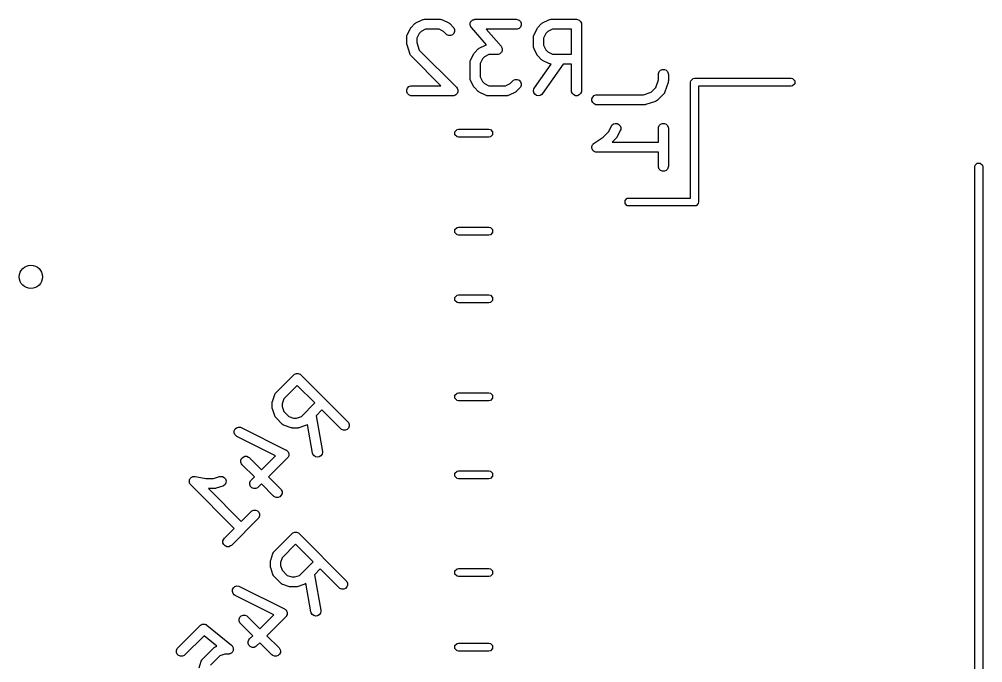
# Model space of a CAD drawing. Extents: x 3.97 to 7.47, y -4.85 to -2.95.
# Drawn here: x 6.882 to 7.452, y -3.326 to -2.945 of the extents above; entities that cross this region are included whole.
import ezdxf

# ---------------------------------------------------------------- set-up
doc = ezdxf.new("R2010")
doc.units = 0
doc.header["$MEASUREMENT"] = 0
doc.layers.add('BLACK', color=7, linetype='CONTINUOUS')

msp = doc.modelspace()

# ---------------------------------------------------------------- linework, layer by layer
at = {"layer": 'BLACK', "linetype": 'CONTINUOUS'}
for p, q in [((7.11642, -2.94729), (7.12017, -2.94541)), ((7.12017, -2.94541), (7.12071, -2.94521)), ((7.12071, -2.94521), (7.12082, -2.9452)), ((7.12082, -2.9452), (7.12092, -2.94516)), ((7.12092, -2.94516), (7.12149, -2.9451)), ((7.12149, -2.9451), (7.13087, -2.9451)), ((7.13087, -2.9451), (7.13144, -2.94516)), ((7.13144, -2.94516), (7.13154, -2.9452)), ((7.13154, -2.9452), (7.13165, -2.94521)), ((7.13165, -2.94521), (7.13219, -2.94541)), ((7.13219, -2.94541), (7.13594, -2.94729)), ((7.14864, -2.94729), (7.14885, -2.94686)), ((7.14885, -2.94686), (7.14903, -2.94641)), ((7.14903, -2.94641), (7.1491, -2.94634)), ((7.1491, -2.94634), (7.14915, -2.94625)), ((7.14915, -2.94625), (7.14951, -2.94594)), ((7.14951, -2.94594), (7.14985, -2.9456)), ((7.14985, -2.9456), (7.14994, -2.94556)), ((7.14994, -2.94556), (7.15002, -2.94549)), ((7.15002, -2.94549), (7.15047, -2.94534)), ((7.15047, -2.94534), (7.15091, -2.94516)), ((7.15091, -2.94516), (7.15105, -2.94514)), ((7.15105, -2.94514), (7.15111, -2.94513)), ((7.15111, -2.94513), (7.15118, -2.94513)), ((7.15118, -2.94513), (7.15149, -2.9451)), ((7.15149, -2.9451), (7.17586, -2.9451)), ((7.17586, -2.9451), (7.17644, -2.94516)), ((7.17644, -2.94516), (7.1775, -2.9456)), ((7.1775, -2.9456), (7.17832, -2.94641)), ((7.17832, -2.94641), (7.17876, -2.94748)), ((7.19141, -2.94729), (7.19516, -2.94541)), ((7.19516, -2.94541), (7.1957, -2.94521)), ((7.1957, -2.94521), (7.19581, -2.9452)), ((7.19581, -2.9452), (7.19591, -2.94516)), ((7.19591, -2.94516), (7.19648, -2.9451)), ((7.19648, -2.9451), (7.21148, -2.9451)), ((7.21148, -2.9451), (7.21206, -2.94516)), ((7.21206, -2.94516), (7.21312, -2.9456)), ((7.21312, -2.9456), (7.21394, -2.94641)), ((7.21394, -2.94641), (7.21438, -2.94748)), ((7.11135, -2.95423), (7.11323, -2.95048)), ((7.11323, -2.95048), (7.11338, -2.95023)), ((7.11338, -2.95023), (7.11341, -2.95016)), ((7.11341, -2.95016), (7.11348, -2.95008)), ((7.11348, -2.95008), (7.11354, -2.94999)), ((7.11354, -2.94999), (7.11359, -2.94994)), ((7.11359, -2.94994), (7.11378, -2.94971)), ((7.11378, -2.94971), (7.11566, -2.94784)), ((7.11566, -2.94784), (7.11588, -2.94765)), ((7.11588, -2.94765), (7.11593, -2.9476)), ((7.11593, -2.9476), (7.11602, -2.94754)), ((7.11602, -2.94754), (7.1161, -2.94747)), ((7.1161, -2.94747), (7.11617, -2.94744)), ((7.11617, -2.94744), (7.11642, -2.94729)), ((7.11949, -2.95235), (7.1183, -2.95355)), ((7.12219, -2.95101), (7.11949, -2.95235)), ((7.13017, -2.95101), (7.12219, -2.95101)), ((7.13287, -2.95235), (7.13017, -2.95101)), ((7.1344, -2.95389), (7.13287, -2.95235)), ((7.13594, -2.94729), (7.13618, -2.94744)), ((7.13618, -2.94744), (7.13626, -2.94747)), ((7.13626, -2.94747), (7.13634, -2.94754)), ((7.13634, -2.94754), (7.13643, -2.9476)), ((7.13643, -2.9476), (7.13648, -2.94765)), ((7.13648, -2.94765), (7.1367, -2.94784)), ((7.1367, -2.94784), (7.13858, -2.94971)), ((7.13858, -2.94971), (7.13895, -2.95016)), ((7.13895, -2.95016), (7.13939, -2.95123)), ((7.13939, -2.95238), (7.13895, -2.95344)), ((7.13939, -2.95123), (7.13939, -2.95238)), ((7.14856, -2.94844), (7.14859, -2.94796)), ((7.14859, -2.94853), (7.14856, -2.94844)), ((7.14859, -2.94748), (7.14863, -2.94738)), ((7.14859, -2.94796), (7.14859, -2.94748)), ((7.14859, -2.94863), (7.14859, -2.94853)), ((7.14878, -2.94907), (7.14859, -2.94863)), ((7.14863, -2.94738), (7.14864, -2.94729)), ((7.14893, -2.94953), (7.14878, -2.94907)), ((7.14901, -2.94964), (7.14893, -2.94953)), ((7.14903, -2.94969), (7.14901, -2.94964)), ((7.14909, -2.94975), (7.14903, -2.94969)), ((7.14927, -2.95), (7.14909, -2.94975)), ((7.1582, -2.96021), (7.14927, -2.95)), ((7.17586, -2.95101), (7.158, -2.95101)), ((7.158, -2.95101), (7.16683, -2.96111)), ((7.17644, -2.95095), (7.17586, -2.95101)), ((7.1775, -2.95051), (7.17644, -2.95095)), ((7.17832, -2.94969), (7.1775, -2.95051)), ((7.17876, -2.94863), (7.17832, -2.94969)), ((7.17876, -2.94748), (7.17876, -2.94863)), ((7.18634, -2.95423), (7.18822, -2.95048)), ((7.18822, -2.95048), (7.18837, -2.95023)), ((7.18837, -2.95023), (7.1884, -2.95016)), ((7.1884, -2.95016), (7.18847, -2.95008)), ((7.18847, -2.95008), (7.18853, -2.94999)), ((7.18853, -2.94999), (7.18859, -2.94994)), ((7.18859, -2.94994), (7.18877, -2.94971)), ((7.18877, -2.94971), (7.19065, -2.94784)), ((7.19065, -2.94784), (7.19087, -2.94765)), ((7.19087, -2.94765), (7.19092, -2.9476)), ((7.19092, -2.9476), (7.19101, -2.94754)), ((7.19101, -2.94754), (7.19109, -2.94747)), ((7.19109, -2.94747), (7.19117, -2.94744)), ((7.19117, -2.94744), (7.19141, -2.94729)), ((7.19448, -2.95235), (7.19329, -2.95355)), ((7.19718, -2.95101), (7.19448, -2.95235)), ((7.20853, -2.95101), (7.19718, -2.95101)), ((7.20853, -2.96572), (7.20853, -2.95101)), ((7.21438, -2.94748), (7.21443, -2.94805)), ((7.21443, -2.94805), (7.21443, -2.98742)), ((7.11104, -2.95555), (7.1111, -2.95498)), ((7.11104, -2.9593), (7.11104, -2.95555)), ((7.1111, -2.95498), (7.11114, -2.95488)), ((7.11114, -2.95488), (7.11115, -2.95477)), ((7.11115, -2.95477), (7.11135, -2.95423)), ((7.1183, -2.95355), (7.11695, -2.95625)), ((7.11695, -2.95625), (7.11695, -2.95882)), ((7.13485, -2.95426), (7.1344, -2.95389)), ((7.13591, -2.9547), (7.13485, -2.95426)), ((7.13707, -2.9547), (7.13591, -2.9547)), ((7.13813, -2.95426), (7.13707, -2.9547)), ((7.13895, -2.95344), (7.13813, -2.95426)), ((7.18603, -2.95555), (7.18609, -2.95498)), ((7.18603, -2.96118), (7.18603, -2.95555)), ((7.18609, -2.95498), (7.18613, -2.95488)), ((7.18613, -2.95488), (7.18614, -2.95477)), ((7.18614, -2.95477), (7.18634, -2.95423)), ((7.19329, -2.95355), (7.19194, -2.95625)), ((7.19194, -2.95625), (7.19194, -2.96048)), ((7.11107, -2.95959), (7.11104, -2.9593)), ((7.11106, -2.95967), (7.11107, -2.95959)), ((7.11109, -2.95977), (7.11106, -2.95967)), ((7.1111, -2.95988), (7.11109, -2.95977)), ((7.11113, -2.95995), (7.1111, -2.95988)), ((7.11119, -2.96024), (7.11113, -2.95995)), ((7.11307, -2.96586), (7.11119, -2.96024)), ((7.11695, -2.95882), (7.11845, -2.96333)), ((7.11845, -2.96333), (7.14045, -2.98534)), ((7.15128, -2.96471), (7.15315, -2.96284)), ((7.15315, -2.96284), (7.15338, -2.96265)), ((7.15338, -2.96265), (7.15343, -2.96259)), ((7.15343, -2.96259), (7.15352, -2.96254)), ((7.15352, -2.96254), (7.1536, -2.96247)), ((7.1536, -2.96247), (7.15367, -2.96244)), ((7.15367, -2.96244), (7.15392, -2.96228)), ((7.15392, -2.96228), (7.15767, -2.96041)), ((7.15767, -2.96041), (7.1582, -2.96021)), ((7.16683, -2.96111), (7.16701, -2.96136)), ((7.16701, -2.96136), (7.16707, -2.96141)), ((7.16707, -2.96141), (7.16709, -2.96146)), ((7.16709, -2.96146), (7.16717, -2.96158)), ((7.16717, -2.96158), (7.16732, -2.96203)), ((7.16746, -2.96382), (7.16725, -2.96425)), ((7.16732, -2.96203), (7.16751, -2.96248)), ((7.16747, -2.96372), (7.16746, -2.96382)), ((7.16751, -2.96363), (7.16747, -2.96372)), ((7.16751, -2.96248), (7.16751, -2.96257)), ((7.16751, -2.96257), (7.16754, -2.96267)), ((7.16754, -2.96267), (7.16751, -2.96315)), ((7.16751, -2.96315), (7.16751, -2.96363)), ((7.18609, -2.96175), (7.18603, -2.96118)), ((7.18613, -2.96185), (7.18609, -2.96175)), ((7.18614, -2.96196), (7.18613, -2.96185)), ((7.18634, -2.9625), (7.18614, -2.96196)), ((7.18822, -2.96625), (7.18634, -2.9625)), ((7.19194, -2.96048), (7.19329, -2.96318)), ((7.19329, -2.96318), (7.19448, -2.96437)), ((7.1133, -2.96639), (7.11307, -2.96586)), ((7.11337, -2.96647), (7.1133, -2.96639)), ((7.11341, -2.96657), (7.11337, -2.96647)), ((7.11378, -2.96701), (7.11341, -2.96657)), ((7.13124, -2.98447), (7.11378, -2.96701)), ((7.14859, -2.96997), (7.14863, -2.96988)), ((7.14863, -2.96988), (7.14864, -2.96977)), ((7.14864, -2.96977), (7.14885, -2.96923)), ((7.14885, -2.96923), (7.15072, -2.96548)), ((7.15072, -2.96548), (7.15088, -2.96523)), ((7.15088, -2.96523), (7.15091, -2.96516)), ((7.15091, -2.96516), (7.15097, -2.96508)), ((7.15097, -2.96508), (7.15103, -2.96499)), ((7.15103, -2.96499), (7.15109, -2.96494)), ((7.15109, -2.96494), (7.15128, -2.96471)), ((7.15579, -2.96855), (7.15444, -2.97125)), ((7.15699, -2.96735), (7.15579, -2.96855)), ((7.15968, -2.966), (7.15699, -2.96735)), ((7.16461, -2.966), (7.15968, -2.966)), ((7.16492, -2.96597), (7.16461, -2.966)), ((7.16499, -2.96598), (7.16492, -2.96597)), ((7.16505, -2.96596), (7.16499, -2.96598)), ((7.16519, -2.96595), (7.16505, -2.96596)), ((7.16563, -2.96576), (7.16519, -2.96595)), ((7.16609, -2.96561), (7.16563, -2.96576)), ((7.16616, -2.96554), (7.16609, -2.96561)), ((7.16625, -2.96551), (7.16616, -2.96554)), ((7.16659, -2.96517), (7.16625, -2.96551)), ((7.16695, -2.96485), (7.16659, -2.96517)), ((7.167, -2.96476), (7.16695, -2.96485)), ((7.16707, -2.96469), (7.167, -2.96476)), ((7.16725, -2.96425), (7.16707, -2.96469)), ((7.18837, -2.96649), (7.18822, -2.96625)), ((7.1884, -2.96657), (7.18837, -2.96649)), ((7.18847, -2.96665), (7.1884, -2.96657)), ((7.18853, -2.96674), (7.18847, -2.96665)), ((7.18859, -2.96679), (7.18853, -2.96674)), ((7.18877, -2.96701), (7.18859, -2.96679)), ((7.19065, -2.96889), (7.18877, -2.96701)), ((7.19087, -2.96907), (7.19065, -2.96889)), ((7.19092, -2.96913), (7.19087, -2.96907)), ((7.19101, -2.96919), (7.19092, -2.96913)), ((7.19109, -2.96926), (7.19101, -2.96919)), ((7.19117, -2.96929), (7.19109, -2.96926)), ((7.19141, -2.96944), (7.19117, -2.96929)), ((7.19516, -2.97132), (7.19141, -2.96944)), ((7.19448, -2.96437), (7.19718, -2.96572)), ((7.19718, -2.96572), (7.20853, -2.96572)), ((7.14854, -2.97055), (7.14859, -2.96997)), ((7.14854, -2.97992), (7.14854, -2.97055)), ((7.15444, -2.97125), (7.15444, -2.97923)), ((7.18657, -2.98573), (7.19644, -2.97162)), ((7.20364, -2.97163), (7.1914, -2.98912)), ((7.1957, -2.97152), (7.19516, -2.97132)), ((7.19581, -2.97153), (7.1957, -2.97152)), ((7.19591, -2.97157), (7.19581, -2.97153)), ((7.19644, -2.97162), (7.19591, -2.97157)), ((7.20853, -2.97163), (7.20364, -2.97163)), ((7.20853, -2.98742), (7.20853, -2.97163)), ((7.26043, -2.9761), (7.26124, -2.97529)), ((7.26124, -2.97529), (7.2623, -2.97485)), ((7.2623, -2.97485), (7.26346, -2.97485)), ((7.26346, -2.97485), (7.26452, -2.97529)), ((7.26452, -2.97529), (7.26534, -2.9761)), ((7.14859, -2.9805), (7.14854, -2.97992)), ((7.14863, -2.9806), (7.14859, -2.9805)), ((7.14864, -2.9807), (7.14863, -2.9806)), ((7.14885, -2.98124), (7.14864, -2.9807)), ((7.15072, -2.98499), (7.14885, -2.98124)), ((7.15444, -2.97923), (7.15579, -2.98192)), ((7.17377, -2.98159), (7.17422, -2.98122)), ((7.17422, -2.98122), (7.17528, -2.98078)), ((7.17528, -2.98078), (7.17644, -2.98078)), ((7.17644, -2.98078), (7.1775, -2.98122)), ((7.1775, -2.98122), (7.17832, -2.98203)), ((7.25842, -2.98552), (7.25993, -2.98101)), ((7.25993, -2.97774), (7.25998, -2.97717)), ((7.25993, -2.98101), (7.25993, -2.97774)), ((7.25998, -2.97717), (7.26043, -2.9761)), ((7.26534, -2.9761), (7.26578, -2.97717)), ((7.26578, -2.97717), (7.26583, -2.97774)), ((7.26583, -2.97774), (7.26583, -2.98149)), ((7.27917, -2.98146), (7.28045, -2.98018)), ((7.28045, -2.98018), (7.28135, -2.98)), ((7.28135, -2.98), (7.33844, -2.98)), ((7.33844, -2.98), (7.33934, -2.98018)), ((7.33934, -2.98018), (7.34062, -2.98146)), ((7.1111, -2.98685), (7.11154, -2.98578)), ((7.1111, -2.988), (7.1111, -2.98685)), ((7.11154, -2.98578), (7.11235, -2.98497)), ((7.11235, -2.98497), (7.11342, -2.98453)), ((7.11342, -2.98453), (7.11399, -2.98447)), ((7.11399, -2.98447), (7.13124, -2.98447)), ((7.14045, -2.98534), (7.14082, -2.98578)), ((7.14082, -2.98578), (7.14126, -2.98685)), ((7.14126, -2.98685), (7.14126, -2.988)), ((7.15088, -2.98524), (7.15072, -2.98499)), ((7.15091, -2.98531), (7.15088, -2.98524)), ((7.15097, -2.98539), (7.15091, -2.98531)), ((7.15103, -2.98548), (7.15097, -2.98539)), ((7.15109, -2.98554), (7.15103, -2.98548)), ((7.15128, -2.98576), (7.15109, -2.98554)), ((7.15315, -2.98764), (7.15128, -2.98576)), ((7.15579, -2.98192), (7.15699, -2.98312)), ((7.15699, -2.98312), (7.15968, -2.98447)), ((7.15968, -2.98447), (7.16954, -2.98447)), ((7.16954, -2.98447), (7.17224, -2.98312)), ((7.17224, -2.98312), (7.17377, -2.98159)), ((7.17795, -2.98576), (7.17607, -2.98764)), ((7.17832, -2.98531), (7.17795, -2.98576)), ((7.17832, -2.98203), (7.17876, -2.9831)), ((7.17876, -2.98425), (7.17832, -2.98531)), ((7.17876, -2.9831), (7.17876, -2.98425)), ((7.18603, -2.98736), (7.18628, -2.98623)), ((7.18628, -2.98623), (7.18657, -2.98573)), ((7.25566, -2.98828), (7.25842, -2.98552)), ((7.26568, -2.98243), (7.26381, -2.98805)), ((7.26575, -2.98214), (7.26568, -2.98243)), ((7.26578, -2.98207), (7.26575, -2.98214)), ((7.26579, -2.98196), (7.26578, -2.98207)), ((7.26581, -2.98186), (7.26579, -2.98196)), ((7.26583, -2.98149), (7.2658, -2.98178)), ((7.2658, -2.98178), (7.26581, -2.98186)), ((7.27899, -2.98236), (7.27917, -2.98146)), ((7.27899, -3.05086), (7.27899, -2.98236)), ((7.33844, -2.98472), (7.28371, -2.98472)), ((7.28371, -2.98472), (7.28371, -3.05323)), ((7.33934, -2.98454), (7.33844, -2.98472)), ((7.34062, -2.98326), (7.33934, -2.98454)), ((7.34062, -2.98146), (7.34062, -2.98326)), ((7.11154, -2.98906), (7.1111, -2.988)), ((7.11235, -2.98988), (7.11154, -2.98906)), ((7.11342, -2.99032), (7.11235, -2.98988)), ((7.11399, -2.99038), (7.11342, -2.99032)), ((7.13837, -2.99038), (7.11399, -2.99038)), ((7.13894, -2.99032), (7.13837, -2.99038)), ((7.13941, -2.99013), (7.13894, -2.99032)), ((7.14001, -2.98988), (7.13941, -2.99013)), ((7.14082, -2.98906), (7.14001, -2.98988)), ((7.14126, -2.988), (7.14082, -2.98906)), ((7.15338, -2.98782), (7.15315, -2.98764)), ((7.15343, -2.98788), (7.15338, -2.98782)), ((7.15352, -2.98794), (7.15343, -2.98788)), ((7.1536, -2.988), (7.15352, -2.98794)), ((7.15367, -2.98803), (7.1536, -2.988)), ((7.15392, -2.98819), (7.15367, -2.98803)), ((7.15767, -2.99006), (7.15392, -2.98819)), ((7.15821, -2.99027), (7.15767, -2.99006)), ((7.15831, -2.99028), (7.15821, -2.99027)), ((7.15841, -2.99032), (7.15831, -2.99028)), ((7.15899, -2.99038), (7.15841, -2.99032)), ((7.17024, -2.99038), (7.15899, -2.99038)), ((7.17081, -2.99032), (7.17024, -2.99038)), ((7.17091, -2.99028), (7.17081, -2.99032)), ((7.17102, -2.99027), (7.17091, -2.99028)), ((7.17156, -2.99006), (7.17102, -2.99027)), ((7.17531, -2.98819), (7.17156, -2.99006)), ((7.17555, -2.98803), (7.17531, -2.98819)), ((7.17563, -2.988), (7.17555, -2.98803)), ((7.17571, -2.98794), (7.17563, -2.988)), ((7.1758, -2.98788), (7.17571, -2.98794)), ((7.17585, -2.98782), (7.1758, -2.98788)), ((7.17607, -2.98764), (7.17585, -2.98782)), ((7.18623, -2.98849), (7.18603, -2.98736)), ((7.18685, -2.98947), (7.18623, -2.98849)), ((7.1878, -2.99013), (7.18685, -2.98947)), ((7.18892, -2.99038), (7.1878, -2.99013)), ((7.19005, -2.99017), (7.18892, -2.99038)), ((7.19103, -2.98956), (7.19005, -2.99017)), ((7.1914, -2.98912), (7.19103, -2.98956)), ((7.20859, -2.988), (7.20853, -2.98742)), ((7.20903, -2.98906), (7.20859, -2.988)), ((7.20984, -2.98988), (7.20903, -2.98906)), ((7.21091, -2.99032), (7.20984, -2.98988)), ((7.21206, -2.99032), (7.21091, -2.99032)), ((7.21312, -2.98988), (7.21206, -2.99032)), ((7.21394, -2.98906), (7.21312, -2.98988)), ((7.21438, -2.988), (7.21394, -2.98906)), ((7.21443, -2.98742), (7.21438, -2.988)), ((7.22061, -2.99216), (7.22106, -2.9911)), ((7.22061, -2.99332), (7.22061, -2.99216)), ((7.22106, -2.9911), (7.22187, -2.99028)), ((7.22187, -2.99028), (7.22293, -2.98984)), ((7.22293, -2.98984), (7.22351, -2.98979)), ((7.22351, -2.98979), (7.25115, -2.98979)), ((7.25115, -2.98979), (7.25566, -2.98828)), ((7.26309, -2.9892), (7.25934, -2.99295)), ((7.26346, -2.98876), (7.26309, -2.9892)), ((7.2635, -2.98866), (7.26346, -2.98876)), ((7.26357, -2.98858), (7.2635, -2.98866)), ((7.26381, -2.98805), (7.26357, -2.98858)), ((7.22106, -2.99438), (7.22061, -2.99332)), ((7.22187, -2.99519), (7.22106, -2.99438)), ((7.22293, -2.99564), (7.22187, -2.99519)), ((7.22351, -2.99569), (7.22293, -2.99564)), ((7.25163, -2.99569), (7.22351, -2.99569)), ((7.25192, -2.99566), (7.25163, -2.99569)), ((7.252, -2.99567), (7.25192, -2.99566)), ((7.2521, -2.99565), (7.252, -2.99567)), ((7.25221, -2.99564), (7.2521, -2.99565)), ((7.25228, -2.99561), (7.25221, -2.99564)), ((7.25257, -2.99554), (7.25228, -2.99561)), ((7.25819, -2.99367), (7.25257, -2.99554)), ((7.25872, -2.99343), (7.25819, -2.99367)), ((7.2588, -2.99336), (7.25872, -2.99343)), ((7.2589, -2.99332), (7.2588, -2.99336)), ((7.25934, -2.99295), (7.2589, -2.99332)), ((7.23046, -3.01161), (7.23212, -3.00829)), ((7.23212, -3.00829), (7.23243, -3.0078)), ((7.23243, -3.0078), (7.2333, -3.00705)), ((7.2333, -3.00705), (7.23439, -3.00668)), ((7.23439, -3.00668), (7.23554, -3.00676)), ((7.23554, -3.00676), (7.23657, -3.00728)), ((7.23657, -3.00728), (7.23732, -3.00815)), ((7.23732, -3.00815), (7.23769, -3.00924)), ((7.23769, -3.00924), (7.23761, -3.01039)), ((7.25993, -3.00961), (7.25998, -3.00904)), ((7.25993, -3.01791), (7.25993, -3.00961)), ((7.25998, -3.00904), (7.26043, -3.00797)), ((7.26043, -3.00797), (7.26124, -3.00716)), ((7.26124, -3.00716), (7.2623, -3.00672)), ((7.2623, -3.00672), (7.26346, -3.00672)), ((7.26346, -3.00672), (7.26452, -3.00716)), ((7.26452, -3.00716), (7.26534, -3.00797)), ((7.26534, -3.00797), (7.26578, -3.00904)), ((7.26578, -3.00904), (7.26583, -3.00961)), ((7.26583, -3.00961), (7.26583, -3.03211)), ((7.13955, -3.01168), (7.14083, -3.0104)), ((7.13955, -3.01348), (7.13955, -3.01168)), ((7.14083, -3.01476), (7.13955, -3.01348)), ((7.14083, -3.0104), (7.14174, -3.01022)), ((7.14174, -3.01494), (7.14083, -3.01476)), ((7.14174, -3.01022), (7.15961, -3.01022)), ((7.15961, -3.01494), (7.14174, -3.01494)), ((7.15961, -3.01022), (7.16052, -3.0104)), ((7.16052, -3.01476), (7.15961, -3.01494)), ((7.16052, -3.0104), (7.1618, -3.01168)), ((7.1618, -3.01348), (7.16052, -3.01476)), ((7.1618, -3.01168), (7.1618, -3.01348)), ((7.22187, -3.0184), (7.22725, -3.01482)), ((7.22725, -3.01482), (7.23046, -3.01161)), ((7.23497, -3.01545), (7.23251, -3.01791)), ((7.23516, -3.01522), (7.23497, -3.01545)), ((7.23522, -3.01517), (7.23516, -3.01522)), ((7.23527, -3.01508), (7.23522, -3.01517)), ((7.23534, -3.015), (7.23527, -3.01508)), ((7.23537, -3.01493), (7.23534, -3.015)), ((7.23553, -3.01468), (7.23537, -3.01493)), ((7.2374, -3.01093), (7.23553, -3.01468)), ((7.23761, -3.01039), (7.2374, -3.01093)), ((7.22056, -3.02086), (7.22061, -3.02057)), ((7.22061, -3.02115), (7.22056, -3.02086)), ((7.22061, -3.02029), (7.22073, -3.02002)), ((7.22061, -3.02057), (7.22061, -3.02029)), ((7.22061, -3.02144), (7.22061, -3.02115)), ((7.22073, -3.02002), (7.22078, -3.01973)), ((7.22078, -3.01973), (7.22094, -3.01949)), ((7.22094, -3.01949), (7.22106, -3.01922)), ((7.22106, -3.01922), (7.22126, -3.01901)), ((7.22126, -3.01901), (7.22142, -3.01877)), ((7.22142, -3.01877), (7.22187, -3.01841)), ((7.22187, -3.01841), (7.22187, -3.0184)), ((7.22187, -3.01841), (7.22187, -3.01841)), ((7.22187, -3.01841), (7.22187, -3.01841)), ((7.23251, -3.01791), (7.25993, -3.01791)), ((7.22072, -3.0217), (7.22061, -3.02144)), ((7.22078, -3.02199), (7.22072, -3.0217)), ((7.22094, -3.02223), (7.22078, -3.02199)), ((7.22106, -3.0225), (7.22094, -3.02223)), ((7.22126, -3.02271), (7.22106, -3.0225)), ((7.22142, -3.02295), (7.22126, -3.02271)), ((7.22166, -3.02311), (7.22142, -3.02295)), ((7.22187, -3.02332), (7.22166, -3.02311)), ((7.22214, -3.02343), (7.22187, -3.02332)), ((7.22238, -3.02359), (7.22214, -3.02343)), ((7.22266, -3.02365), (7.22238, -3.02359)), ((7.22293, -3.02376), (7.22266, -3.02365)), ((7.2235, -3.02381), (7.22293, -3.02376)), ((7.22351, -3.02381), (7.2235, -3.02381)), ((7.25993, -3.02381), (7.22351, -3.02381)), ((7.22351, -3.02381), (7.22351, -3.02381)), ((7.22351, -3.02381), (7.22351, -3.02381)), ((7.25993, -3.03211), (7.25993, -3.02381)), ((7.25998, -3.03269), (7.25993, -3.03211)), ((7.26583, -3.03211), (7.26578, -3.03269)), ((7.4471, -3.03236), (7.44728, -3.03146)), ((7.4471, -3.46267), (7.4471, -3.03236)), ((7.44728, -3.03146), (7.44856, -3.03018)), ((7.44856, -3.03018), (7.45037, -3.03018)), ((7.45037, -3.03018), (7.45164, -3.03146)), ((7.45164, -3.03146), (7.45182, -3.03236)), ((7.45182, -3.03236), (7.45182, -3.46267)), ((7.26043, -3.03375), (7.25998, -3.03269)), ((7.26124, -3.03457), (7.26043, -3.03375)), ((7.2623, -3.03501), (7.26124, -3.03457)), ((7.26346, -3.03501), (7.2623, -3.03501)), ((7.26452, -3.03457), (7.26346, -3.03501)), ((7.26534, -3.03375), (7.26452, -3.03457)), ((7.26578, -3.03269), (7.26534, -3.03375)), ((7.24019, -3.05232), (7.24147, -3.05104)), ((7.24019, -3.05413), (7.24019, -3.05232)), ((7.24147, -3.05541), (7.24019, -3.05413)), ((7.24147, -3.05104), (7.24238, -3.05086)), ((7.24238, -3.05559), (7.24147, -3.05541)), ((7.24238, -3.05086), (7.27899, -3.05086)), ((7.28226, -3.05541), (7.28135, -3.05559)), ((7.28353, -3.05413), (7.28226, -3.05541)), ((7.28371, -3.05323), (7.28353, -3.05413)), ((7.28135, -3.05559), (7.24238, -3.05559)), ((7.13955, -3.06955), (7.14083, -3.06827)), ((7.13955, -3.07136), (7.13955, -3.06955)), ((7.14083, -3.07264), (7.13955, -3.07136)), ((7.14083, -3.06827), (7.14174, -3.06809)), ((7.14174, -3.06809), (7.15961, -3.06809)), ((7.15961, -3.06809), (7.16052, -3.06827)), ((7.16052, -3.06827), (7.1618, -3.06955)), ((7.1618, -3.07136), (7.16052, -3.07264)), ((7.1618, -3.06955), (7.1618, -3.07136)), ((7.14174, -3.07282), (7.14083, -3.07264)), ((7.15961, -3.07282), (7.14174, -3.07282)), ((7.16052, -3.07264), (7.15961, -3.07282)), ((7.13955, -3.10968), (7.14083, -3.1084)), ((7.13955, -3.11148), (7.13955, -3.10968)), ((7.14083, -3.11276), (7.13955, -3.11148)), ((7.14083, -3.1084), (7.14174, -3.10822)), ((7.14174, -3.10822), (7.15961, -3.10822)), ((7.15961, -3.10822), (7.16052, -3.1084)), ((7.16052, -3.1084), (7.1618, -3.10968)), ((7.1618, -3.11148), (7.16052, -3.11276)), ((7.1618, -3.10968), (7.1618, -3.11148)), ((7.14174, -3.11294), (7.14083, -3.11276)), ((7.15961, -3.11294), (7.14174, -3.11294)), ((7.16052, -3.11276), (7.15961, -3.11294)), ((7.03361, -3.16605), (7.04421, -3.15545)), ((7.04421, -3.15545), (7.04466, -3.15508)), ((7.04466, -3.15508), (7.04573, -3.15464)), ((7.04573, -3.15464), (7.04688, -3.15464)), ((7.04688, -3.15464), (7.04794, -3.15508)), ((7.04794, -3.15508), (7.04839, -3.15545)), ((7.04839, -3.15545), (7.07623, -3.18329)), ((7.0463, -3.16171), (7.03828, -3.16974)), ((7.05671, -3.17212), (7.0463, -3.16171)), ((7.03157, -3.17118), (7.0329, -3.16721)), ((7.0329, -3.16721), (7.03313, -3.16668)), ((7.03313, -3.16668), (7.0332, -3.1666)), ((7.0332, -3.1666), (7.03324, -3.1665)), ((7.03324, -3.1665), (7.03361, -3.16605)), ((7.13955, -3.16755), (7.14083, -3.16627)), ((7.13955, -3.16936), (7.13955, -3.16755)), ((7.14083, -3.17064), (7.13955, -3.16936)), ((7.14083, -3.16627), (7.14174, -3.16609)), ((7.14174, -3.16609), (7.15961, -3.16609)), ((7.15961, -3.16609), (7.16052, -3.16627)), ((7.16052, -3.16627), (7.1618, -3.16755)), ((7.1618, -3.16936), (7.16052, -3.17064)), ((7.1618, -3.16755), (7.1618, -3.16936)), ((7.03142, -3.17212), (7.03145, -3.17183)), ((7.03142, -3.17477), (7.03142, -3.17212)), ((7.03145, -3.17506), (7.03142, -3.17477)), ((7.03144, -3.17175), (7.03146, -3.17165)), ((7.03145, -3.17183), (7.03144, -3.17175)), ((7.03144, -3.17514), (7.03145, -3.17506)), ((7.03146, -3.17165), (7.03147, -3.17154)), ((7.03147, -3.17154), (7.0315, -3.17147)), ((7.0315, -3.17147), (7.03157, -3.17118)), ((7.03828, -3.16974), (7.03732, -3.1726)), ((7.03732, -3.1726), (7.03732, -3.17429)), ((7.03732, -3.17429), (7.03828, -3.17715)), ((7.04868, -3.18014), (7.05671, -3.17212)), ((7.14174, -3.17082), (7.14083, -3.17064)), ((7.15961, -3.17082), (7.14174, -3.17082)), ((7.16052, -3.17064), (7.15961, -3.17082)), ((7.03146, -3.17524), (7.03144, -3.17514)), ((7.03147, -3.17534), (7.03146, -3.17524)), ((7.0315, -3.17542), (7.03147, -3.17534)), ((7.03157, -3.1757), (7.0315, -3.17542)), ((7.0329, -3.17968), (7.03157, -3.1757)), ((7.03313, -3.18021), (7.0329, -3.17968)), ((7.0332, -3.18029), (7.03313, -3.18021)), ((7.03324, -3.18039), (7.0332, -3.18029)), ((7.03361, -3.18083), (7.03324, -3.18039)), ((7.03828, -3.17715), (7.04127, -3.18014)), ((7.04127, -3.18014), (7.04413, -3.1811)), ((7.04582, -3.1811), (7.04868, -3.18014)), ((7.06088, -3.17629), (7.05743, -3.17975)), ((7.05743, -3.17975), (7.06114, -3.20077)), ((7.07205, -3.18746), (7.06088, -3.17629)), ((7.01037, -3.18679), (7.01147, -3.18642)), ((7.01147, -3.18642), (7.01261, -3.1865)), ((7.01261, -3.1865), (7.01316, -3.18671)), ((7.03759, -3.18481), (7.03361, -3.18083)), ((7.03803, -3.18518), (7.03759, -3.18481)), ((7.03813, -3.18522), (7.03803, -3.18518)), ((7.03821, -3.18529), (7.03813, -3.18522)), ((7.03874, -3.18552), (7.03821, -3.18529)), ((7.04272, -3.18685), (7.03874, -3.18552)), ((7.04413, -3.1811), (7.04582, -3.1811)), ((7.05121, -3.18552), (7.04724, -3.18685)), ((7.05174, -3.18529), (7.05121, -3.18552)), ((7.05182, -3.18522), (7.05174, -3.18529)), ((7.05192, -3.18518), (7.05182, -3.18522)), ((7.05233, -3.18484), (7.05192, -3.18518)), ((7.05533, -3.2018), (7.05233, -3.18484)), ((7.07623, -3.18329), (7.0766, -3.18373)), ((7.0766, -3.18373), (7.07704, -3.1848)), ((7.07704, -3.18595), (7.0766, -3.18701)), ((7.07704, -3.1848), (7.07704, -3.18595)), ((7.00891, -3.18972), (7.00899, -3.18857)), ((7.00927, -3.19081), (7.00891, -3.18972)), ((7.00899, -3.18857), (7.0095, -3.18754)), ((7.01002, -3.19168), (7.00927, -3.19081)), ((7.0095, -3.18754), (7.01037, -3.18679)), ((7.01051, -3.19199), (7.01002, -3.19168)), ((7.03336, -3.20342), (7.01051, -3.19199)), ((7.01316, -3.18671), (7.03967, -3.19997)), ((7.043, -3.18691), (7.04272, -3.18685)), ((7.04307, -3.18694), (7.043, -3.18691)), ((7.04318, -3.18695), (7.04307, -3.18694)), ((7.04328, -3.18698), (7.04318, -3.18695)), ((7.04336, -3.18697), (7.04328, -3.18698)), ((7.04365, -3.187), (7.04336, -3.18697)), ((7.0463, -3.187), (7.04365, -3.187)), ((7.04659, -3.18697), (7.0463, -3.187)), ((7.04667, -3.18698), (7.04659, -3.18697)), ((7.04677, -3.18695), (7.04667, -3.18698)), ((7.04688, -3.18694), (7.04677, -3.18695)), ((7.04695, -3.18691), (7.04688, -3.18694)), ((7.04724, -3.18685), (7.04695, -3.18691)), ((7.0725, -3.18783), (7.07205, -3.18746)), ((7.07356, -3.18827), (7.0725, -3.18783)), ((7.07472, -3.18827), (7.07356, -3.18827)), ((7.07578, -3.18783), (7.07472, -3.18827)), ((7.0766, -3.18701), (7.07578, -3.18783)), ((7.02509, -3.21169), (7.03336, -3.20342)), ((7.03967, -3.19997), (7.03992, -3.20012)), ((7.03992, -3.20012), (7.03999, -3.20015)), ((7.03999, -3.20015), (7.04003, -3.20019)), ((7.04003, -3.20019), (7.04016, -3.20027)), ((7.04016, -3.20027), (7.04047, -3.20063)), ((7.04047, -3.20063), (7.0408, -3.20097)), ((7.0408, -3.20097), (7.04084, -3.20107)), ((7.04084, -3.20107), (7.04091, -3.20115)), ((7.04091, -3.20115), (7.04106, -3.20159)), ((7.0412, -3.20339), (7.04098, -3.20381)), ((7.04106, -3.20159), (7.04124, -3.20203)), ((7.04124, -3.20318), (7.0412, -3.20328)), ((7.0412, -3.20328), (7.0412, -3.20339)), ((7.04124, -3.20203), (7.04124, -3.20214)), ((7.04124, -3.20214), (7.04128, -3.20224)), ((7.04128, -3.20224), (7.04124, -3.20271)), ((7.04124, -3.20271), (7.04124, -3.20318)), ((7.05548, -3.20235), (7.05533, -3.2018)), ((7.0561, -3.20332), (7.05548, -3.20235)), ((7.05704, -3.20398), (7.0561, -3.20332)), ((7.06028, -3.20341), (7.0593, -3.20403)), ((7.06094, -3.20247), (7.06028, -3.20341)), ((7.06118, -3.20135), (7.06094, -3.20247)), ((7.06114, -3.20077), (7.06118, -3.20135)), ((7.01292, -3.20601), (7.01336, -3.20494)), ((7.01292, -3.20716), (7.01292, -3.20601)), ((7.01336, -3.20823), (7.01292, -3.20716)), ((7.01336, -3.20494), (7.01417, -3.20413)), ((7.01372, -3.20867), (7.01336, -3.20823)), ((7.02092, -3.21586), (7.01372, -3.20867)), ((7.01417, -3.20413), (7.01524, -3.20369)), ((7.01524, -3.20369), (7.01639, -3.20369)), ((7.01639, -3.20369), (7.01745, -3.20413)), ((7.01745, -3.20413), (7.0179, -3.2045)), ((7.0179, -3.2045), (7.02509, -3.21169)), ((7.04044, -3.2047), (7.02927, -3.21586)), ((7.04062, -3.20447), (7.04044, -3.2047)), ((7.04068, -3.20442), (7.04062, -3.20447)), ((7.04071, -3.20437), (7.04068, -3.20442)), ((7.0408, -3.20425), (7.04071, -3.20437)), ((7.04098, -3.20381), (7.0408, -3.20425)), ((7.05817, -3.20423), (7.05704, -3.20398)), ((7.0593, -3.20403), (7.05817, -3.20423)), ((7.13955, -3.21368), (7.14083, -3.2124)), ((7.13955, -3.21548), (7.13955, -3.21368)), ((7.14083, -3.2124), (7.14174, -3.21222)), ((7.14174, -3.21222), (7.15961, -3.21222)), ((7.15961, -3.21222), (7.16052, -3.2124)), ((7.16052, -3.2124), (7.1618, -3.21368)), ((7.1618, -3.21368), (7.1618, -3.21548)), ((6.98237, -3.21851), (6.98243, -3.21823)), ((6.98243, -3.2188), (6.98237, -3.21851)), ((6.98243, -3.21794), (6.98254, -3.21767)), ((6.98243, -3.21823), (6.98243, -3.21794)), ((6.98243, -3.21909), (6.98243, -3.2188)), ((6.98254, -3.21936), (6.98243, -3.21909)), ((6.98254, -3.21767), (6.98259, -3.21738)), ((6.98259, -3.21964), (6.98254, -3.21936)), ((6.98259, -3.21738), (6.98276, -3.21714)), ((6.98275, -3.21989), (6.98259, -3.21964)), ((6.98287, -3.22016), (6.98275, -3.21989)), ((6.98276, -3.21714), (6.98287, -3.21688)), ((6.98287, -3.21688), (6.98307, -3.21667)), ((6.98323, -3.2206), (6.98287, -3.22016)), ((6.98307, -3.21667), (6.98324, -3.21643)), ((7.00898, -3.24635), (6.98323, -3.2206)), ((6.98323, -3.2206), (6.98323, -3.2206)), ((6.98323, -3.2206), (6.98323, -3.2206)), ((6.98323, -3.2206), (6.98323, -3.2206)), ((6.98324, -3.21643), (6.98348, -3.21626)), ((6.98348, -3.21626), (6.98368, -3.21606)), ((6.98368, -3.21606), (6.98395, -3.21595)), ((6.98395, -3.21595), (6.98419, -3.21579)), ((6.98419, -3.21579), (6.98448, -3.21573)), ((6.98448, -3.21573), (6.98475, -3.21562)), ((6.98475, -3.21562), (6.98504, -3.21562)), ((6.98504, -3.21562), (6.98532, -3.21556)), ((6.98532, -3.21556), (6.98589, -3.21562)), ((6.98589, -3.21562), (6.9859, -3.21562)), ((6.9859, -3.21562), (6.9859, -3.21562)), ((6.9859, -3.21562), (6.9859, -3.21562)), ((6.9859, -3.21562), (6.99224, -3.21689)), ((6.99224, -3.21689), (6.99677, -3.21689)), ((6.99677, -3.21689), (7.0003, -3.21571)), ((7.0003, -3.21571), (7.00086, -3.21559)), ((7.00086, -3.21559), (7.00201, -3.21567)), ((7.00201, -3.21567), (7.00304, -3.21618)), ((7.00356, -3.22033), (7.00269, -3.22108)), ((7.00304, -3.21618), (7.00379, -3.21705)), ((7.00408, -3.2193), (7.00356, -3.22033)), ((7.00379, -3.21705), (7.00416, -3.21815)), ((7.00416, -3.21815), (7.00408, -3.2193)), ((7.01822, -3.21927), (7.01866, -3.2182)), ((7.01822, -3.22042), (7.01822, -3.21927)), ((7.01866, -3.22148), (7.01822, -3.22042)), ((7.01866, -3.2182), (7.01903, -3.21775)), ((7.01903, -3.21775), (7.02092, -3.21586)), ((7.02509, -3.22004), (7.0232, -3.22193)), ((7.03228, -3.22723), (7.02509, -3.22004)), ((7.02927, -3.21586), (7.03646, -3.22306)), ((7.14083, -3.21676), (7.13955, -3.21548)), ((7.14174, -3.21694), (7.14083, -3.21676)), ((7.15961, -3.21694), (7.14174, -3.21694)), ((7.16052, -3.21676), (7.15961, -3.21694)), ((7.1618, -3.21548), (7.16052, -3.21676)), ((6.99725, -3.22279), (6.99378, -3.22279)), ((6.99378, -3.22279), (7.01316, -3.24218)), ((6.99754, -3.22277), (6.99725, -3.22279)), ((6.99762, -3.22277), (6.99754, -3.22277)), ((6.99772, -3.22275), (6.99762, -3.22277)), ((6.99783, -3.22274), (6.99772, -3.22275)), ((6.9979, -3.22271), (6.99783, -3.22274)), ((6.99819, -3.22264), (6.9979, -3.22271)), ((7.00216, -3.22132), (6.99819, -3.22264)), ((7.00269, -3.22108), (7.00216, -3.22132)), ((7.01947, -3.2223), (7.01866, -3.22148)), ((7.02054, -3.22274), (7.01947, -3.2223)), ((7.02169, -3.22274), (7.02054, -3.22274)), ((7.02275, -3.2223), (7.02169, -3.22274)), ((7.0232, -3.22193), (7.02275, -3.2223)), ((7.03646, -3.22306), (7.03683, -3.2235)), ((7.03683, -3.2235), (7.03727, -3.22457)), ((7.03727, -3.22572), (7.03683, -3.22678)), ((7.03727, -3.22457), (7.03727, -3.22572)), ((7.03273, -3.2276), (7.03228, -3.22723)), ((7.03379, -3.22804), (7.03273, -3.2276)), ((7.03495, -3.22804), (7.03379, -3.22804)), ((7.03601, -3.2276), (7.03495, -3.22804)), ((7.03683, -3.22678), (7.03601, -3.2276)), ((7.01316, -3.24218), (7.01903, -3.23631)), ((7.01903, -3.23631), (7.01947, -3.23595)), ((7.01947, -3.23595), (7.02054, -3.2355)), ((7.02054, -3.2355), (7.02169, -3.2355)), ((7.02169, -3.2355), (7.02275, -3.23595)), ((7.02275, -3.23595), (7.02357, -3.23676)), ((7.02357, -3.23676), (7.02401, -3.23782)), ((7.0232, -3.24049), (7.00729, -3.2564)), ((7.02357, -3.24004), (7.0232, -3.24049)), ((7.02401, -3.23898), (7.02357, -3.24004)), ((7.02401, -3.23782), (7.02401, -3.23898)), ((7.00312, -3.25222), (7.00898, -3.24635)), ((7.04321, -3.24945), (7.04366, -3.24908)), ((7.04366, -3.24908), (7.04473, -3.24864)), ((7.04473, -3.24864), (7.04588, -3.24864)), ((7.04588, -3.24864), (7.04694, -3.24908)), ((7.04694, -3.24908), (7.04739, -3.24945)), ((7.00231, -3.25373), (7.00275, -3.25267)), ((7.00231, -3.25488), (7.00231, -3.25373)), ((7.00275, -3.25595), (7.00231, -3.25488)), ((7.00275, -3.25267), (7.00312, -3.25222)), ((7.03261, -3.26005), (7.04321, -3.24945)), ((7.04739, -3.24945), (7.07523, -3.27729)), ((7.00357, -3.25676), (7.00275, -3.25595)), ((7.00463, -3.2572), (7.00357, -3.25676)), ((7.00578, -3.2572), (7.00463, -3.2572)), ((7.00685, -3.25676), (7.00578, -3.2572)), ((7.00729, -3.2564), (7.00685, -3.25676)), ((7.03213, -3.26068), (7.0322, -3.2606)), ((7.0322, -3.2606), (7.03224, -3.2605)), ((7.03224, -3.2605), (7.03261, -3.26005)), ((7.0453, -3.25571), (7.03728, -3.26374)), ((7.05571, -3.26612), (7.0453, -3.25571)), ((7.03042, -3.26612), (7.03045, -3.26583)), ((7.03042, -3.26877), (7.03042, -3.26612)), ((7.03044, -3.26575), (7.03046, -3.26565)), ((7.03045, -3.26583), (7.03044, -3.26575)), ((7.03046, -3.26565), (7.03047, -3.26554)), ((7.03047, -3.26554), (7.0305, -3.26547)), ((7.0305, -3.26547), (7.03057, -3.26518)), ((7.03057, -3.26518), (7.0319, -3.26121)), ((7.0319, -3.26121), (7.03213, -3.26068)), ((7.03728, -3.26374), (7.03632, -3.2666)), ((7.04768, -3.27414), (7.05571, -3.26612)), ((7.03045, -3.26906), (7.03042, -3.26877)), ((7.03044, -3.26914), (7.03045, -3.26906)), ((7.03046, -3.26924), (7.03044, -3.26914)), ((7.03047, -3.26934), (7.03046, -3.26924)), ((7.0305, -3.26942), (7.03047, -3.26934)), ((7.03057, -3.2697), (7.0305, -3.26942)), ((7.0319, -3.27368), (7.03057, -3.2697)), ((7.03632, -3.2666), (7.03632, -3.26829)), ((7.03632, -3.26829), (7.03728, -3.27115)), ((7.03728, -3.27115), (7.04027, -3.27414)), ((7.05988, -3.27029), (7.05643, -3.27375)), ((7.07105, -3.28146), (7.05988, -3.27029)), ((7.13955, -3.27155), (7.14083, -3.27027)), ((7.13955, -3.27336), (7.13955, -3.27155)), ((7.14083, -3.27027), (7.14174, -3.27009)), ((7.14174, -3.27009), (7.15961, -3.27009)), ((7.15961, -3.27009), (7.16052, -3.27027)), ((7.16052, -3.27027), (7.1618, -3.27155)), ((7.1618, -3.27155), (7.1618, -3.27336)), ((7.03213, -3.27421), (7.0319, -3.27368)), ((7.0322, -3.27429), (7.03213, -3.27421)), ((7.03224, -3.27439), (7.0322, -3.27429)), ((7.03261, -3.27483), (7.03224, -3.27439)), ((7.03659, -3.27881), (7.03261, -3.27483)), ((7.04027, -3.27414), (7.04313, -3.2751)), ((7.04313, -3.2751), (7.04482, -3.2751)), ((7.04482, -3.2751), (7.04768, -3.27414)), ((7.05643, -3.27375), (7.06014, -3.29477)), ((7.07523, -3.27729), (7.0756, -3.27773)), ((7.14083, -3.27464), (7.13955, -3.27336)), ((7.14174, -3.27482), (7.14083, -3.27464)), ((7.15961, -3.27482), (7.14174, -3.27482)), ((7.16052, -3.27464), (7.15961, -3.27482)), ((7.1618, -3.27336), (7.16052, -3.27464)), ((7.00791, -3.28372), (7.00799, -3.28257)), ((7.00799, -3.28257), (7.0085, -3.28154)), ((7.0085, -3.28154), (7.00937, -3.28079)), ((7.00937, -3.28079), (7.01047, -3.28042)), ((7.01047, -3.28042), (7.01161, -3.2805)), ((7.01161, -3.2805), (7.01216, -3.28071)), ((7.01216, -3.28071), (7.03867, -3.29397)), ((7.03703, -3.27918), (7.03659, -3.27881)), ((7.03713, -3.27922), (7.03703, -3.27918)), ((7.03721, -3.27929), (7.03713, -3.27922)), ((7.03774, -3.27952), (7.03721, -3.27929)), ((7.04172, -3.28085), (7.03774, -3.27952)), ((7.042, -3.28091), (7.04172, -3.28085)), ((7.04207, -3.28094), (7.042, -3.28091)), ((7.04218, -3.28095), (7.04207, -3.28094)), ((7.04228, -3.28098), (7.04218, -3.28095)), ((7.04236, -3.28097), (7.04228, -3.28098)), ((7.04265, -3.281), (7.04236, -3.28097)), ((7.0453, -3.281), (7.04265, -3.281)), ((7.04559, -3.28097), (7.0453, -3.281)), ((7.04567, -3.28098), (7.04559, -3.28097)), ((7.04577, -3.28095), (7.04567, -3.28098)), ((7.04588, -3.28094), (7.04577, -3.28095)), ((7.04595, -3.28091), (7.04588, -3.28094)), ((7.04624, -3.28085), (7.04595, -3.28091)), ((7.05021, -3.27952), (7.04624, -3.28085)), ((7.05074, -3.27929), (7.05021, -3.27952)), ((7.05082, -3.27922), (7.05074, -3.27929)), ((7.05092, -3.27918), (7.05082, -3.27922)), ((7.05133, -3.27884), (7.05092, -3.27918)), ((7.05433, -3.2958), (7.05133, -3.27884)), ((7.0715, -3.28183), (7.07105, -3.28146)), ((7.07256, -3.28227), (7.0715, -3.28183)), ((7.07372, -3.28227), (7.07256, -3.28227)), ((7.07478, -3.28183), (7.07372, -3.28227)), ((7.0756, -3.28101), (7.07478, -3.28183)), ((7.0756, -3.27773), (7.07604, -3.2788)), ((7.07604, -3.27995), (7.0756, -3.28101)), ((7.07604, -3.2788), (7.07604, -3.27995)), ((7.00827, -3.28481), (7.00791, -3.28372)), ((7.00902, -3.28568), (7.00827, -3.28481)), ((7.00951, -3.28599), (7.00902, -3.28568)), ((7.03236, -3.29742), (7.00951, -3.28599)), ((7.03867, -3.29397), (7.03892, -3.29412)), ((7.03892, -3.29412), (7.03899, -3.29415)), ((7.03899, -3.29415), (7.03903, -3.29419)), ((7.03903, -3.29419), (7.03916, -3.29427)), ((7.03916, -3.29427), (7.03947, -3.29463)), ((7.03947, -3.29463), (7.0398, -3.29497)), ((7.06014, -3.29477), (7.06018, -3.29535)), ((7.01192, -3.30001), (7.01236, -3.29894)), ((7.01192, -3.30116), (7.01192, -3.30001)), ((7.01236, -3.29894), (7.01317, -3.29813)), ((7.01317, -3.29813), (7.01424, -3.29769)), ((7.01424, -3.29769), (7.01539, -3.29769)), ((7.01539, -3.29769), (7.01645, -3.29813)), ((7.01645, -3.29813), (7.0169, -3.2985)), ((7.0169, -3.2985), (7.02409, -3.30569)), ((7.02409, -3.30569), (7.03236, -3.29742)), ((7.03944, -3.2987), (7.02827, -3.30986)), ((7.03962, -3.29847), (7.03944, -3.2987)), ((7.03968, -3.29842), (7.03962, -3.29847)), ((7.03971, -3.29836), (7.03968, -3.29842)), ((7.0398, -3.29825), (7.03971, -3.29836)), ((7.0398, -3.29497), (7.03984, -3.29507)), ((7.03998, -3.29781), (7.0398, -3.29825)), ((7.03984, -3.29507), (7.03991, -3.29515)), ((7.03991, -3.29515), (7.04006, -3.29559)), ((7.0402, -3.29739), (7.03998, -3.29781)), ((7.04006, -3.29559), (7.04024, -3.29603)), ((7.04024, -3.29718), (7.0402, -3.29728)), ((7.0402, -3.29728), (7.0402, -3.29739)), ((7.04024, -3.29603), (7.04024, -3.29614)), ((7.04024, -3.29614), (7.04028, -3.29624)), ((7.04028, -3.29624), (7.04024, -3.29671)), ((7.04024, -3.29671), (7.04024, -3.29718)), ((7.05448, -3.29635), (7.05433, -3.2958)), ((7.0551, -3.29732), (7.05448, -3.29635)), ((7.05604, -3.29798), (7.0551, -3.29732)), ((7.05717, -3.29823), (7.05604, -3.29798)), ((7.0583, -3.29803), (7.05717, -3.29823)), ((7.05928, -3.29741), (7.0583, -3.29803)), ((7.05994, -3.29647), (7.05928, -3.29741)), ((7.06018, -3.29535), (7.05994, -3.29647)), ((6.97561, -3.31706), (6.98886, -3.3038)), ((6.98886, -3.3038), (6.98903, -3.30366)), ((6.98903, -3.30366), (6.98907, -3.30361)), ((6.98907, -3.30361), (6.98914, -3.30357)), ((6.98914, -3.30357), (6.98931, -3.30343)), ((6.98931, -3.30343), (6.98971, -3.30327)), ((6.98971, -3.30327), (6.99009, -3.30306)), ((6.99009, -3.30306), (6.99024, -3.30305)), ((6.99024, -3.30305), (6.99037, -3.30299)), ((6.99037, -3.30299), (6.99081, -3.30299)), ((6.99081, -3.30299), (6.99123, -3.30295)), ((6.99123, -3.30295), (6.99138, -3.30299)), ((6.99138, -3.30299), (6.99153, -3.30299)), ((6.99153, -3.30299), (6.99192, -3.30316)), ((6.99192, -3.30316), (6.99234, -3.30328)), ((6.99234, -3.30328), (6.99252, -3.3034)), ((6.99252, -3.3034), (6.99259, -3.30343)), ((6.99259, -3.30343), (6.99264, -3.30348)), ((6.99264, -3.30348), (6.99282, -3.3036)), ((6.99282, -3.3036), (7.0074, -3.31553)), ((7.01236, -3.30223), (7.01192, -3.30116)), ((7.01272, -3.30267), (7.01236, -3.30223)), ((7.01992, -3.30986), (7.01272, -3.30267)), ((6.99115, -3.30986), (6.97978, -3.32123)), ((6.99875, -3.31608), (6.99115, -3.30986)), ((7.01766, -3.3122), (7.01803, -3.31175)), ((7.01803, -3.31175), (7.01992, -3.30986)), ((7.02827, -3.30986), (7.03546, -3.31706)), ((6.9748, -3.31857), (6.97524, -3.3175)), ((6.97524, -3.3175), (6.97561, -3.31706)), ((6.99019, -3.32368), (6.99682, -3.31706)), ((6.99682, -3.31706), (6.99726, -3.31669)), ((6.99726, -3.31669), (6.99736, -3.31665)), ((6.99736, -3.31665), (6.99744, -3.31658)), ((6.99744, -3.31658), (6.99797, -3.31634)), ((6.99797, -3.31634), (6.99875, -3.31608)), ((7.0074, -3.31553), (7.00781, -3.31594)), ((7.00781, -3.31594), (7.00788, -3.31607)), ((7.00788, -3.31607), (7.00799, -3.31618)), ((7.00799, -3.31618), (7.00815, -3.31658)), ((7.00815, -3.31658), (7.00836, -3.31696)), ((7.00836, -3.31696), (7.00837, -3.3171)), ((7.00837, -3.3171), (7.00843, -3.31724)), ((7.00843, -3.31724), (7.00843, -3.31767)), ((7.01722, -3.31327), (7.01766, -3.3122)), ((7.01722, -3.31442), (7.01722, -3.31327)), ((7.01766, -3.31548), (7.01722, -3.31442)), ((7.01847, -3.3163), (7.01766, -3.31548)), ((7.01954, -3.31674), (7.01847, -3.3163)), ((7.02069, -3.31674), (7.01954, -3.31674)), ((7.02175, -3.3163), (7.02069, -3.31674)), ((7.0222, -3.31593), (7.02175, -3.3163)), ((7.02409, -3.31404), (7.0222, -3.31593)), ((7.03128, -3.32123), (7.02409, -3.31404)), ((7.03546, -3.31706), (7.03583, -3.3175)), ((7.03583, -3.3175), (7.03627, -3.31857)), ((7.13955, -3.31568), (7.14083, -3.3144)), ((7.13955, -3.31748), (7.13955, -3.31568)), ((7.14083, -3.31876), (7.13955, -3.31748)), ((7.14083, -3.3144), (7.14174, -3.31422)), ((7.14174, -3.31422), (7.15961, -3.31422)), ((7.15961, -3.31422), (7.16052, -3.3144)), ((7.16052, -3.3144), (7.1618, -3.31568)), ((7.1618, -3.31748), (7.16052, -3.31876)), ((7.1618, -3.31568), (7.1618, -3.31748)), ((6.9748, -3.31972), (6.9748, -3.31857)), ((6.97524, -3.32078), (6.9748, -3.31972)), ((6.97605, -3.3216), (6.97524, -3.32078)), ((6.97712, -3.32204), (6.97605, -3.3216)), ((6.97827, -3.32204), (6.97712, -3.32204)), ((6.97933, -3.3216), (6.97827, -3.32204)), ((6.97978, -3.32123), (6.97933, -3.3216)), ((7.0005, -3.32172), (6.99486, -3.32737)), ((7.00336, -3.32077), (7.0005, -3.32172)), ((7.00553, -3.32077), (7.00336, -3.32077)), ((7.00611, -3.32071), (7.00553, -3.32077)), ((7.00625, -3.32066), (7.00611, -3.32071)), ((7.00639, -3.32064), (7.00625, -3.32066)), ((7.00677, -3.32044), (7.00639, -3.32064)), ((7.00717, -3.32027), (7.00677, -3.32044)), ((7.00728, -3.32017), (7.00717, -3.32027)), ((7.00741, -3.3201), (7.00728, -3.32017)), ((7.00768, -3.31976), (7.00741, -3.3201)), ((7.00799, -3.31946), (7.00768, -3.31976)), ((7.00804, -3.31932), (7.00799, -3.31946)), ((7.00814, -3.31921), (7.00804, -3.31932)), ((7.00826, -3.31879), (7.00814, -3.31921)), ((7.00843, -3.31839), (7.00826, -3.31879)), ((7.00843, -3.31767), (7.00847, -3.3181)), ((7.00847, -3.3181), (7.00843, -3.31825)), ((7.00843, -3.31825), (7.00843, -3.31839)), ((7.03173, -3.3216), (7.03128, -3.32123)), ((7.03279, -3.32204), (7.03173, -3.3216)), ((7.03395, -3.32204), (7.03279, -3.32204)), ((7.03501, -3.3216), (7.03395, -3.32204)), ((7.03583, -3.32078), (7.03501, -3.3216)), ((7.03627, -3.31972), (7.03583, -3.32078)), ((7.03627, -3.31857), (7.03627, -3.31972)), ((7.14174, -3.31894), (7.14083, -3.31876)), ((7.15961, -3.31894), (7.14174, -3.31894)), ((7.16052, -3.31876), (7.15961, -3.31894)), ((6.98815, -3.32882), (6.98947, -3.32484)), ((6.98947, -3.32484), (6.98971, -3.32431)), ((6.98971, -3.32431), (6.98978, -3.32423)), ((6.98978, -3.32423), (6.98982, -3.32413)), ((6.98982, -3.32413), (6.99019, -3.32368))]:
    msp.add_line(p, q, dxfattribs=at)
at = {"layer": 'BLACK'}
msp.add_circle((6.88867, -3.09752), 0.00689, dxfattribs=at)
msp.add_circle((6.88867, -3.09752), 0.00689, dxfattribs=at)

doc.saveas('drawing.dxf')
